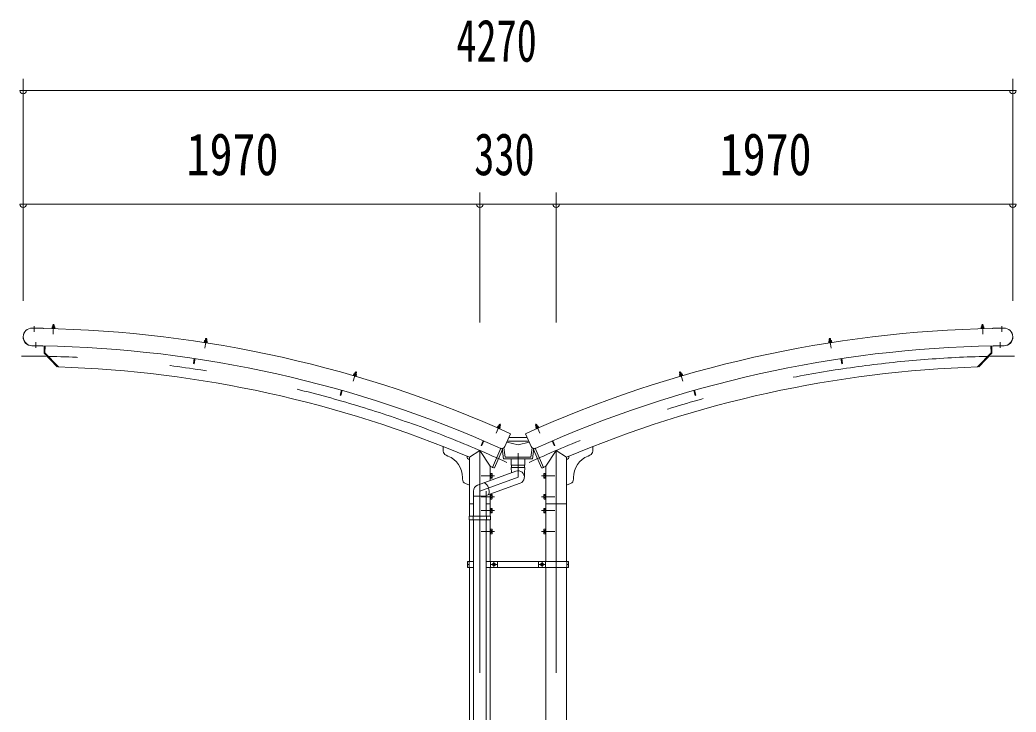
# Model space of a CAD drawing. Units: millimetres, scale not verified. Extents: x -31992 to 32005, y -14700 to 14700.
# Drawn here: x 6441 to 10739, y 4290 to 7278 of the extents above; entities that cross this region are included whole.
import ezdxf
from ezdxf.enums import TextEntityAlignment as Align

# ---------------------------------------------------------------- set-up
doc = ezdxf.new("R2010")
doc.units = ezdxf.units.MM
doc.header["$LTSCALE"] = 80
doc.linetypes.add('USER3', pattern=[24, 12, -5, 2, -5])
for name, color, linetype, lineweight in [('0-2_1-07BOLD', 7, 'Continuous', 18), ('0-3_1-27CENTER', 3, 'USER3', 18), ('0-4_1-47THIN', 4, 'Continuous', 18), ('0-5_1-57DIM', 3, 'Continuous', 18)]:
    doc.layers.add(name, color=color, linetype=linetype, lineweight=lineweight)
doc.styles.add('ＭＳ ゴシック', font='')
doc.styles.get('ＭＳ ゴシック').set_extended_font_data('MS Gothic')

msp = doc.modelspace()

# ---------------------------------------------------------------- linework, layer by layer
at = {"layer": '0-2_1-07BOLD'}
for p, q in [((6494, 5947.11), (6540.69, 5946.17)), ((6540.7, 5946.68), (6494.01, 5947.61)), ((6540.7, 5946.68), (6540.68, 5945.56)), ((6579.5, 5947.82), (6579.46, 5946.32)), ((6579.46, 5946.32), (6591.96, 5945.98)), ((6579.94, 5946.31), (6579.89, 5944.71)), ((6580.99, 5952.78), (6590.78, 5952.52)), ((6582.98, 5952.23), (6582.86, 5947.73)), ((6582.89, 5952.73), (6583.1, 5960.88)), ((6584.13, 5961.85), (6583.1, 5960.88)), ((6589.1, 5960.72), (6583.1, 5960.88)), ((6588.13, 5961.75), (6584.13, 5961.85)), ((6589.1, 5960.72), (6588.13, 5961.75)), ((6588.76, 5952.07), (6588.63, 5947.58)), ((6588.88, 5952.57), (6589.1, 5960.72)), ((6590.78, 5952.52), (6591.64, 5951.99)), ((6591.48, 5946), (6591.44, 5944.4)), ((6591.64, 5951.99), (6591.52, 5947.5)), ((10600.38, 5947.82), (10587.89, 5947.48)), ((10587.89, 5947.48), (10587.93, 5945.98)), ((10589.1, 5952.52), (10588.24, 5951.99)), ((10588.24, 5951.99), (10588.37, 5947.5)), ((10588.41, 5946), (10588.45, 5944.4)), ((10598.9, 5952.78), (10589.1, 5952.52)), ((10590.78, 5960.72), (10596.78, 5960.88)), ((10591, 5952.57), (10590.78, 5960.72)), ((10591.13, 5952.07), (10591.25, 5947.58)), ((10597, 5952.73), (10596.78, 5960.88)), ((10596.9, 5952.23), (10597.02, 5947.73)), ((10599.94, 5946.31), (10599.99, 5944.71)), ((10639.18, 5946.68), (10685.87, 5947.61)), ((10639.18, 5946.68), (10639.21, 5945.56)), ((10685.88, 5947.11), (10639.19, 5946.17)), ((7236.44, 5888.51), (7248.79, 5886.57)), ((7238.55, 5893.24), (7248.23, 5891.72)), ((7240.46, 5892.43), (7239.76, 5887.99)), ((7240.42, 5892.94), (7241.68, 5901)), ((7247.61, 5900.07), (7241.68, 5901)), ((7246.16, 5891.53), (7245.46, 5887.09)), ((7246.35, 5892.01), (7247.61, 5900.07)), ((7248.23, 5891.72), (7249.01, 5891.08)), ((7249.01, 5891.08), (7248.31, 5886.64)), ((9931.66, 5891.72), (9930.87, 5891.08)), ((9930.87, 5891.08), (9931.57, 5886.64)), ((9943.45, 5888.51), (9931.1, 5886.57)), ((9941.34, 5893.24), (9931.66, 5891.72)), ((9932.27, 5900.07), (9938.2, 5901)), ((9933.53, 5892.01), (9932.27, 5900.07)), ((9933.72, 5891.53), (9934.42, 5887.09)), ((9939.46, 5892.94), (9938.2, 5901)), ((9939.43, 5892.43), (9940.12, 5887.99)), ((6492.48, 5871.02), (6539.17, 5870.09)), ((6492.49, 5871.52), (6539.18, 5870.59)), ((6539.18, 5870.58), (6539.17, 5870.09)), ((6545.98, 5870.46), (6545.35, 5839.14)), ((6549.18, 5870.39), (6548.58, 5840.4)), ((7236.67, 5886.96), (7236.43, 5885.37)), ((7236.43, 5885.37), (7247.83, 5883.58)), ((7248.08, 5885.16), (7247.83, 5883.58)), ((7248.79, 5886.57), (7248.55, 5885.09)), ((9931.1, 5886.57), (9931.33, 5885.09)), ((9931.8, 5885.16), (9932.05, 5883.58)), ((9943.46, 5885.37), (9932.05, 5883.58)), ((9943.21, 5886.96), (9943.46, 5885.37)), ((10630.71, 5870.39), (10631.31, 5840.4)), ((10633.91, 5870.46), (10634.53, 5839.14)), ((10687.4, 5871.52), (10640.71, 5870.59)), ((10640.71, 5870.58), (10640.72, 5870.09)), ((10687.41, 5871.02), (10640.72, 5870.09)), ((6601.69, 5780.49), (6545.35, 5839.14)), ((6606.83, 5779.76), (6548.58, 5840.4)), ((7196.41, 5815.61), (7193.15, 5793.86)), ((9983.47, 5815.61), (9986.73, 5793.86)), ((10573.06, 5779.76), (10631.31, 5840.4)), ((10578.19, 5780.49), (10634.53, 5839.14)), ((6604, 5782.71), (6601.69, 5780.49)), ((10575.88, 5782.71), (10578.19, 5780.49)), ((7880.31, 5745.27), (7879.88, 5743.84)), ((7879.88, 5743.84), (7891.88, 5740.32)), ((7880.34, 5743.7), (7879.89, 5742.16)), ((7879.89, 5742.16), (7890.97, 5738.92)), ((7883, 5749.69), (7892.41, 5746.94)), ((7884.79, 5748.64), (7883.53, 5744.33)), ((7884.83, 5749.16), (7887.11, 5756.98)), ((7888.36, 5757.66), (7887.11, 5756.98)), ((7892.87, 5755.29), (7887.11, 5756.98)), ((7892.19, 5756.54), (7888.36, 5757.66)), ((7890.34, 5747.02), (7889.07, 5742.71)), ((7890.58, 5747.47), (7892.87, 5755.29)), ((7891.43, 5740.46), (7890.97, 5738.92)), ((7893.1, 5746.21), (7891.85, 5741.9)), ((7892.87, 5755.29), (7892.19, 5756.54)), ((7892.41, 5746.94), (7893.1, 5746.21)), ((9287.01, 5755.29), (9292.77, 5756.98)), ((9287.01, 5755.29), (9287.69, 5756.54)), ((9289.3, 5747.47), (9287.01, 5755.29)), ((9299.58, 5745.27), (9287.58, 5741.76)), ((9287.58, 5741.76), (9288, 5740.32)), ((9300, 5743.84), (9288, 5740.32)), ((9288.46, 5740.46), (9288.91, 5738.92)), ((9300, 5742.16), (9288.91, 5738.92)), ((9289.55, 5747.02), (9290.81, 5742.71)), ((9295.06, 5749.16), (9292.77, 5756.98)), ((9295.09, 5748.64), (9296.35, 5744.33)), ((9296.88, 5749.69), (9297.86, 5749.45)), ((9297.86, 5749.45), (9299.12, 5745.14)), ((9299.54, 5743.7), (9300, 5742.16)), ((9299.58, 5745.27), (9300, 5743.84)), ((7831.24, 5678.13), (7825.22, 5656.97)), ((9348.64, 5678.13), (9354.67, 5656.97)), ((9351.71, 5679), (9357.75, 5657.85)), ((9357.75, 5657.85), (9354.67, 5656.97)), ((8500.43, 5520.49), (8511.88, 5515.47)), ((8505.32, 5523.25), (8503.51, 5519.14)), ((8503.67, 5524.53), (8512.65, 5520.59)), ((8505.41, 5523.76), (8508.69, 5531.23)), ((8514.19, 5528.82), (8508.69, 5531.23)), ((8510.6, 5520.94), (8508.8, 5516.82)), ((8510.84, 5514.29), (8510.2, 5512.82)), ((8511.88, 5515.47), (8511.28, 5514.1)), ((8513.25, 5519.78), (8511.44, 5515.66)), ((8512.65, 5520.59), (8513.25, 5519.78)), ((8665.7, 5528.82), (8671.2, 5531.23)), ((8667.23, 5520.59), (8666.64, 5519.78)), ((8666.64, 5519.78), (8668.45, 5515.66)), ((8676.21, 5524.53), (8667.23, 5520.59)), ((8680.06, 5519.12), (8668.61, 5514.1)), ((8669.05, 5514.29), (8669.69, 5512.82)), ((8669.28, 5520.94), (8671.09, 5516.82)), ((8674.47, 5523.76), (8671.2, 5531.23)), ((8674.57, 5523.25), (8676.37, 5519.14)), ((8679.45, 5520.49), (8680.06, 5519.12)), ((8440.21, 5461.47), (8431.51, 5441.26)), ((8443.15, 5460.21), (8434.45, 5440)), ((8557.88, 5491.55), (8533.15, 5436.86)), ((8543.52, 5459.79), (8636.36, 5459.79)), ((8550.3, 5474.79), (8629.58, 5474.79)), ((8622, 5491.55), (8646.73, 5436.86)), ((8736.73, 5460.21), (8745.43, 5440)), ((8739.67, 5461.47), (8748.37, 5441.26)), ((8267.48, 5435.77), (8380.39, 5390.12)), ((8267.48, 5435.77), (8267.48, 5416.9)), ((8424.94, 5419.54), (8380.39, 5390.12)), ((8469.5, 5351.36), (8424.94, 5419.54)), ((8431.51, 5441.26), (8434.45, 5440)), ((8515.96, 5428.66), (8480.38, 5345.99)), ((8522.52, 5423.66), (8488.52, 5344.66)), ((8515.96, 5428.66), (8521.48, 5426.29)), ((8527.93, 5382.49), (8521.82, 5428.22)), ((8534.32, 5389.79), (8528.78, 5431.27)), ((8541.2, 5454.67), (8589.94, 5443.4)), ((8638.68, 5454.67), (8589.94, 5443.4)), ((8645.57, 5389.79), (8651.1, 5431.27)), ((8657.36, 5423.66), (8691.36, 5344.66)), ((8663.92, 5428.66), (8658.41, 5426.29)), ((8710.39, 5351.36), (8754.94, 5419.54)), ((8748.37, 5441.26), (8745.43, 5440)), ((8754.94, 5419.54), (8799.49, 5390.12)), ((8912.4, 5435.78), (8799.49, 5390.12)), ((8912.4, 5435.78), (8912.4, 5416.91)), ((8279.99, 5398.36), (8287.87, 5395.16)), ((8380.39, 5390.12), (8380.39, 5135.54)), ((8534.32, 5389.79), (8645.57, 5389.79)), ((8619.94, 5382.49), (8619.94, 5355.49)), ((8799.49, 5390.12), (8799.49, 4940.54)), ((8899.9, 5398.36), (8892.01, 5395.16)), ((8415.54, 5269.89), (8580.54, 5329.96)), ((8469.5, 5351.36), (8469.5, 5289.54)), ((8480.38, 5345.99), (8485.89, 5343.62)), ((8560.44, 5345.37), (8619.44, 5345.37)), ((8560.44, 5345.37), (8562.44, 5323.37)), ((8562.44, 5355.49), (8562.44, 5345.37)), ((8617.44, 5355.49), (8617.44, 5345.37)), ((8710.39, 5351.36), (8710.39, 4940.54)), ((8350.39, 5302.45), (8350.39, 5295.74)), ((8471.49, 5320.04), (8469.5, 5320.04)), ((8471.49, 5299.04), (8469.5, 5299.04)), ((8471.49, 5320.04), (8471.49, 5299.04)), ((8477.59, 5319.35), (8471.49, 5319.35)), ((8477.59, 5314.45), (8471.49, 5314.45)), ((8477.59, 5304.63), (8471.49, 5304.63)), ((8478.49, 5317.79), (8477.59, 5319.35)), ((8701.39, 5317.79), (8701.39, 5301.29)), ((8701.39, 5301.29), (8702.29, 5299.73)), ((8702.29, 5314.45), (8708.39, 5314.45)), ((8702.29, 5304.63), (8708.39, 5304.63)), ((8702.29, 5299.73), (8708.39, 5299.73)), ((8708.39, 5320.04), (8710.39, 5320.04)), ((8829.49, 5302.45), (8829.49, 5295.74)), ((8362.9, 5277.19), (8380.39, 5270.12)), ((8397.44, 5135.54), (8397.44, 5244.05)), ((8452.44, 5224.81), (8599.35, 5278.27)), ((8452.44, 5244.05), (8452.44, 5135.54)), ((8816.99, 5277.19), (8799.49, 5270.12)), ((8397.43, 5221.6), (8452.44, 5221.6)), ((8469.5, 5231.02), (8469.5, 5135.54)), ((8471.49, 5230.04), (8469.5, 5230.04)), ((8471.49, 5209.04), (8469.5, 5209.04)), ((8471.49, 5230.04), (8471.49, 5209.04)), ((8477.59, 5229.35), (8471.49, 5229.35)), ((8477.59, 5224.45), (8471.49, 5224.45)), ((8477.59, 5214.64), (8471.49, 5214.64)), ((8478.49, 5227.79), (8477.59, 5229.35)), ((8701.39, 5227.79), (8701.39, 5211.29)), ((8701.39, 5211.29), (8702.29, 5209.72)), ((8702.29, 5224.45), (8708.39, 5224.45)), ((8702.29, 5214.64), (8708.39, 5214.64)), ((8702.29, 5209.72), (8708.39, 5209.72)), ((8708.39, 5230.04), (8710.39, 5230.04)), ((8380.39, 5189.54), (8397.44, 5189.54)), ((8452.44, 5189.54), (8469.5, 5189.54)), ((8477.59, 5169.36), (8471.49, 5169.36)), ((8477.59, 5164.45), (8471.49, 5164.45)), ((8478.49, 5167.79), (8477.59, 5169.36)), ((8478.49, 5151.29), (8478.49, 5167.79)), ((8702.29, 5164.45), (8708.39, 5164.45)), ((8708.39, 5170.04), (8710.39, 5170.04)), ((8708.39, 5149.04), (8708.39, 5170.04)), ((8799.49, 5189.54), (8710.39, 5189.54)), ((8378.79, 5135.54), (8469.5, 5135.54)), ((8380.39, 5119.54), (8380.39, 4940.54)), ((8395.84, 5135.54), (8395.84, 5119.54)), ((8397.44, 5119.54), (8397.44, 3335.54)), ((8452.45, 3335.54), (8452.45, 5119.54)), ((8454.03, 5135.54), (8454.03, 5119.54)), ((8471.49, 5149.04), (8469.5, 5149.04)), ((8469.5, 4940.54), (8469.5, 5119.54)), ((8471.09, 5135.54), (8471.09, 5119.54)), ((8477.59, 5154.63), (8471.49, 5154.63)), ((8701.39, 5151.29), (8702.29, 5149.72)), ((8702.29, 5154.63), (8708.39, 5154.63)), ((8702.29, 5149.72), (8708.39, 5149.72)), ((8708.39, 5149.04), (8710.39, 5149.04)), ((8471.49, 5080.04), (8469.5, 5080.04)), ((8471.49, 5059.04), (8471.49, 5080.04)), ((8477.59, 5074.45), (8471.49, 5074.45)), ((8702.29, 5074.45), (8708.39, 5074.45)), ((8708.39, 5080.04), (8710.39, 5080.04)), ((8708.39, 5059.04), (8708.39, 5080.04)), ((8471.49, 5059.04), (8469.5, 5059.04)), ((8477.59, 5064.63), (8471.49, 5064.63)), ((8477.59, 5059.73), (8471.49, 5059.73)), ((8478.49, 5061.29), (8477.59, 5059.73)), ((8701.39, 5061.29), (8702.29, 5059.73)), ((8702.29, 5064.63), (8708.39, 5064.63)), ((8702.29, 5059.73), (8708.39, 5059.73)), ((8708.39, 5059.04), (8710.39, 5059.04)), ((8372.69, 4940.54), (8397.44, 4940.54)), ((8372.69, 4927.54), (8378.79, 4927.54)), ((8378.79, 4940.54), (8378.79, 4914.54)), ((8380.39, 4914.54), (8380.39, 3335.54)), ((8807.19, 4940.54), (8452.45, 4940.54)), ((8807.19, 4914.54), (8452.45, 4914.54)), ((8469.5, 3335.54), (8469.5, 4914.54)), ((8471.09, 4940.54), (8471.09, 4914.54)), ((8480.97, 4930.43), (8480.97, 4924.65)), ((8480.97, 4924.65), (8485.97, 4921.77)), ((8485.97, 4921.77), (8490.97, 4924.65)), ((8501.09, 4940.54), (8501.09, 4914.54)), ((8678.79, 4940.54), (8678.79, 4914.54)), ((8693.91, 4933.31), (8688.92, 4930.43)), ((8688.92, 4930.43), (8688.92, 4924.65)), ((8698.92, 4930.43), (8693.91, 4933.31)), ((8708.79, 4940.54), (8708.79, 4914.54)), ((8710.39, 4914.54), (8710.39, 3156.94)), ((8799.49, 4914.54), (8799.49, 3156.5)), ((8801.09, 4940.54), (8801.09, 4914.54)), ((8807.19, 4927.54), (8801.09, 4927.54)), ((8807.19, 4940.54), (8807.19, 4914.54))]:
    msp.add_line(p, q, dxfattribs=at)
for points in [[(6579.5, 5947.82), (6592, 5947.48), (6591.96, 5945.98)], [(6580.99, 5952.78), (6580.1, 5952.3), (6579.98, 5947.81)], [(10600.38, 5947.82), (10600.42, 5946.32), (10587.93, 5945.98)], [(10590.78, 5960.72), (10591.76, 5961.75), (10595.76, 5961.85), (10596.78, 5960.88)], [(10598.9, 5952.78), (10599.78, 5952.3), (10599.9, 5947.81)], [(7236.44, 5888.51), (7236.2, 5887.03), (7248.55, 5885.09)], [(7238.55, 5893.24), (7237.61, 5892.88), (7236.91, 5888.43)], [(7247.61, 5900.07), (7246.78, 5901.21), (7242.83, 5901.83), (7241.68, 5901)], [(9943.45, 5888.51), (9943.68, 5887.03), (9931.33, 5885.09)], [(9932.27, 5900.07), (9933.1, 5901.21), (9937.05, 5901.83), (9938.2, 5901)], [(9941.34, 5893.24), (9942.28, 5892.88), (9942.97, 5888.43)], [(7193.25, 5816.09), (7189.98, 5794.33), (7193.15, 5793.86)], [(9986.64, 5816.09), (9989.9, 5794.33), (9986.73, 5793.86)], [(7880.31, 5745.27), (7892.3, 5741.76), (7891.88, 5740.32)], [(7883, 5749.69), (7882.02, 5749.45), (7880.76, 5745.14)], [(9296.88, 5749.69), (9287.48, 5746.94), (9286.78, 5746.21), (9288.04, 5741.9)], [(9287.69, 5756.54), (9291.53, 5757.66), (9292.77, 5756.98)], [(7828.17, 5679), (7822.14, 5657.85), (7825.22, 5656.97)], [(8500.26, 5518.93), (8499.62, 5517.46), (8510.2, 5512.82)], [(8500.43, 5520.49), (8499.83, 5519.12), (8511.28, 5514.1)], [(8503.67, 5524.53), (8502.67, 5524.42), (8500.86, 5520.3)], [(8510.91, 5521.35), (8514.19, 5528.82), (8513.67, 5530.14), (8510.01, 5531.74), (8508.69, 5531.23)], [(8668.98, 5521.35), (8665.7, 5528.82), (8666.21, 5530.14), (8669.88, 5531.74), (8671.2, 5531.23)], [(8679.45, 5520.49), (8668.01, 5515.47), (8668.61, 5514.1)], [(8679.62, 5518.93), (8680.26, 5517.46), (8669.69, 5512.82)], [(8676.21, 5524.53), (8677.21, 5524.42), (8679.02, 5520.3)], [(8527.93, 5382.49), (8651.96, 5382.49), (8658.06, 5428.22)], [(8663.92, 5428.66), (8699.5, 5345.99), (8693.99, 5343.62)], [(8559.94, 5382.49), (8559.94, 5355.49), (8619.94, 5355.49)], [(8617.44, 5304.12), (8617.44, 5323.38), (8619.44, 5345.37)], [(8478.49, 5317.79), (8478.49, 5301.29), (8477.59, 5299.73), (8471.49, 5299.73)], [(8701.39, 5317.79), (8702.29, 5319.35), (8708.39, 5319.35)], [(8708.39, 5320.04), (8708.39, 5299.04), (8710.39, 5299.04)], [(8478.49, 5227.79), (8478.49, 5211.29), (8477.59, 5209.72), (8471.49, 5209.72)], [(8701.39, 5227.79), (8702.29, 5229.35), (8708.39, 5229.35)], [(8708.39, 5230.04), (8708.39, 5209.04), (8710.39, 5209.04)], [(8471.49, 5149.04), (8471.49, 5170.04), (8469.5, 5170.04)], [(8701.39, 5151.29), (8701.39, 5167.79), (8702.29, 5169.36), (8708.39, 5169.36)], [(8378.79, 5135.54), (8378.79, 5119.54), (8471.09, 5119.54)], [(8478.49, 5151.29), (8477.59, 5149.72), (8471.49, 5149.72)], [(8478.49, 5061.29), (8478.49, 5077.79), (8477.59, 5079.36), (8471.49, 5079.36)], [(8701.39, 5061.29), (8701.39, 5077.79), (8702.29, 5079.36), (8708.39, 5079.36)], [(8372.69, 4940.54), (8372.69, 4914.54), (8397.44, 4914.54)], [(8480.97, 4930.43), (8485.97, 4933.31), (8490.97, 4930.43), (8490.97, 4924.65)], [(8698.92, 4930.43), (8698.92, 4924.65), (8693.91, 4921.77), (8688.92, 4924.65)]]:
    msp.add_lwpolyline(points, dxfattribs=at)
for centre, radius in [((8485.97, 4927.54), 6.25), ((8485.97, 4927.54), 4.9), ((8693.91, 4927.54), 6.25), ((8693.91, 4927.54), 4.9)]:
    msp.add_circle(centre, radius, dxfattribs=at)
for centre, radius, start, end in [((6493.24, 5909.32), 38.3, 88.854, 268.854), ((6493.24, 5909.32), 37.8, 88.854, 268.854), ((6448.29, 826.85), 5119.55, 65.66528, 88.9659), ((6581.49, 5950.45), 2.32, 49.93085, 88.46228), ((6585.65, 5944.15), 8.51, 68.63316, 108.29361), ((6590.15, 5950.22), 2.32, 88.46228, 127.00851), ((10731.6, 826.85), 5119.55, 91.0341, 114.33472), ((10589.73, 5950.22), 2.32, 52.99149, 91.53772), ((10594.23, 5944.15), 8.51, 71.70639, 111.36684), ((10598.39, 5950.45), 2.32, 91.53772, 130.06915), ((10686.64, 5909.32), 38.3, 271.146, 91.146), ((10686.64, 5909.32), 37.8, 271.146, 91.146), ((7238.75, 5890.86), 2.32, 42.54817, 81.07961), ((7242.07, 5884.07), 8.51, 61.25049, 100.91093), ((7247.31, 5889.52), 2.32, 81.07961, 119.62584), ((9932.58, 5889.52), 2.32, 60.37416, 98.92039), ((9937.82, 5884.07), 8.51, 79.08907, 118.74951), ((9941.13, 5890.86), 2.32, 98.92039, 137.45183), ((6448.29, 826.85), 5044.55, 65.80466, 88.96758), ((10731.6, 826.85), 5044.55, 91.03242, 114.19534), ((6448.29, 826.85), 4955.45, 67.05199, 88.16658), ((10731.6, 826.85), 4955.45, 91.83342, 112.94801), ((7882.9, 5747.31), 2.32, 35.1655, 73.69695), ((7885.32, 5740.15), 8.51, 53.86781, 93.52827), ((7891.21, 5744.88), 2.32, 73.69695, 112.24318), ((9288.67, 5744.88), 2.32, 67.75682, 106.30305), ((9294.57, 5740.15), 8.51, 86.47173, 126.13219), ((9296.98, 5747.31), 2.32, 106.30305, 144.8345), ((8503.26, 5522.18), 2.32, 27.78282, 66.31427), ((8504.74, 5514.77), 8.51, 46.48515, 86.1456), ((8511.2, 5518.7), 2.32, 66.31427, 104.8605), ((8668.69, 5518.7), 2.32, 75.1395, 113.68573), ((8675.14, 5514.77), 8.51, 93.8544, 133.51485), ((8676.62, 5522.18), 2.32, 113.68573, 152.21718), ((8287.48, 5416.9), 20, 180, 247.98738), ((8519.48, 5443.04), 15, 245.66849, 335.66833), ((8520.68, 5424.45), 2, 336.71333, 66.71333), ((8660.4, 5443.04), 15, 204.33167, 294.33151), ((8659.2, 5424.45), 2, 113.28667, 203.28667), ((8892.4, 5416.91), 20, 292.01262, 0), ((8250.39, 5302.45), 100, 0, 67.98738), ((8380.39, 5390.12), 10, 157.98738, 270), ((8799.49, 5390.12), 10, 270, 22.01262), ((8929.49, 5302.45), 100, 112.01262, 180), ((6448.29, 826.85), 4955.45, 65.78831, 65.92853), ((8486.68, 5345.46), 2, 246.71333, 336.71333), ((8589.94, 5304.12), 27.5, 289.99896, 110.00061), ((8693.2, 5345.46), 2, 203.28667, 293.28667), ((10731.6, 826.85), 4955.45, 114.07147, 114.21169), ((8370.39, 5295.74), 20, 180, 247.98738), ((8474.71, 5316.9), 3.78, 319.57169, 0), ((8464.71, 5309.54), 13.78, 339.1357, 20.8643), ((8474.71, 5302.18), 3.78, 0, 40.43115), ((8705.17, 5316.9), 3.78, 180, 220.42831), ((8715.17, 5309.54), 13.78, 159.1357, 200.8643), ((8705.17, 5302.18), 3.78, 139.56885, 180), ((8809.49, 5295.74), 20, 292.01262, 0), ((8424.94, 5244.05), 27.5, 110.0018, 180), ((8421.14, 5242.67), 44.27, 341.60916, 58.39587), ((8474.71, 5226.9), 3.78, 319.57169, 0), ((8464.71, 5219.54), 13.78, 339.1357, 20.8643), ((8474.71, 5212.18), 3.78, 0, 40.43115), ((8705.17, 5226.9), 3.78, 180, 220.42831), ((8715.17, 5219.54), 13.78, 159.1357, 200.8643), ((8705.17, 5212.18), 3.78, 139.56885, 180), ((8474.71, 5166.9), 3.78, 319.56883, 0), ((8464.71, 5159.54), 13.78, 339.13568, 20.86429), ((8705.17, 5166.9), 3.78, 180, 220.43117), ((8715.17, 5159.54), 13.78, 159.13571, 200.86432), ((8474.71, 5152.18), 3.78, 0, 40.4283), ((8705.17, 5152.18), 3.78, 139.5717, 180), ((8474.71, 5076.9), 3.78, 319.56883, 0), ((8464.71, 5069.54), 13.78, 339.13568, 20.86429), ((8705.17, 5076.9), 3.78, 180, 220.43117), ((8715.17, 5069.54), 13.78, 159.13571, 200.86432), ((8474.71, 5062.18), 3.78, 0, 40.4283), ((8705.17, 5062.18), 3.78, 139.5717, 180)]:
    msp.add_arc(centre, radius, start, end, dxfattribs=at)
at = {"layer": '0-3_1-27CENTER'}
for p, q in [((6502.88, 5956.03), (6502.38, 5931.04)), ((6586.2, 5964.55), (6585.03, 5921.04)), ((10593.68, 5964.55), (10594.85, 5921.04)), ((10677.01, 5956.03), (10677.51, 5931.04)), ((7245.23, 5904.23), (7238.49, 5861.24)), ((9934.65, 5904.23), (9941.4, 5861.24)), ((6509, 5862.09), (6509.5, 5887.08)), ((10670.88, 5862.09), (10670.38, 5887.08)), ((7891.05, 5759.74), (7878.83, 5717.96)), ((9288.84, 5759.74), (9301.05, 5717.96)), ((8512.94, 5533.46), (8495.46, 5493.6)), ((8666.94, 5533.46), (8684.43, 5493.6)), ((8424.94, 5419.54), (8424.94, 2998.86)), ((8754.94, 5419.54), (8754.94, 2998.86)), ((8589.94, 5408.09), (8589.94, 5304.11)), ((8424.94, 5244.05), (8589.94, 5304.11)), ((8488.49, 5309.54), (8431.49, 5309.54)), ((8691.39, 5309.54), (8748.39, 5309.54)), ((8488.49, 5219.54), (8431.49, 5219.54)), ((8691.39, 5219.54), (8748.39, 5219.54)), ((8488.49, 5159.54), (8431.49, 5159.54)), ((8691.39, 5159.54), (8748.39, 5159.54)), ((8488.49, 5069.54), (8431.49, 5069.54)), ((8691.39, 5069.54), (8748.39, 5069.54)), ((8473.47, 4927.54), (8498.47, 4927.54)), ((8485.97, 4940.04), (8485.97, 4915.04)), ((8706.42, 4927.54), (8681.41, 4927.54)), ((8693.91, 4940.04), (8693.91, 4915.04))]:
    msp.add_line(p, q, dxfattribs=at)
for centre, start, end in [((6448.29, 826.85), 65.24121, 90), ((10731.6, 826.85), 90, 114.75879)]:
    msp.add_arc(centre, 5000, start, end, dxfattribs=at)
at = {"layer": '0-4_1-47THIN'}
for p, q in [((6583.68, 5952.71), (6583.93, 5961.66)), ((6588.08, 5952.59), (6588.33, 5961.53)), ((10591.8, 5952.59), (10591.56, 5961.53)), ((10596.2, 5952.71), (10595.96, 5961.66)), ((7241.21, 5892.82), (7242.6, 5901.66)), ((7245.56, 5892.14), (7246.95, 5900.98)), ((9934.33, 5892.14), (9932.94, 5900.98)), ((9938.67, 5892.82), (9937.28, 5901.66)), ((7885.6, 5748.94), (7888.11, 5757.53)), ((7889.82, 5747.7), (7892.33, 5756.29)), ((9290.06, 5747.7), (9287.55, 5756.29)), ((9294.29, 5748.94), (9291.78, 5757.53)), ((8506.15, 5523.44), (8509.74, 5531.64)), ((8510.18, 5521.67), (8513.77, 5529.87)), ((8669.71, 5521.67), (8666.12, 5529.87)), ((8673.74, 5523.44), (8670.14, 5531.64))]:
    msp.add_line(p, q, dxfattribs=at)
at = {"layer": '0-5_1-57DIM'}
for p, q in [((6454.94, 6064.7), (6454.94, 7022.54)), ((10724.94, 6064.7), (10724.94, 7022.54)), ((6468.94, 6972.54), (6440.94, 6972.54)), ((6454.94, 6972.54), (10724.94, 6972.54)), ((10738.94, 6972.54), (10710.94, 6972.54)), ((8424.94, 5971.54), (8424.94, 6532.54)), ((8754.94, 5971.54), (8754.94, 6532.54)), ((6468.94, 6482.54), (6440.94, 6482.54)), ((6454.94, 6482.54), (10724.94, 6482.54)), ((8438.94, 6482.54), (8410.94, 6482.54)), ((8768.94, 6482.54), (8740.94, 6482.54)), ((10738.94, 6482.54), (10710.94, 6482.54))]:
    msp.add_line(p, q, dxfattribs=at)
for centre in [(6454.94, 6972.54), (10724.94, 6972.54), (6454.94, 6482.54), (8424.94, 6482.54), (8754.94, 6482.54), (10724.94, 6482.54)]:
    msp.add_arc(centre, 14, 180, 0, dxfattribs=at)

# ---------------------------------------------------------------- texts
at = {"layer": '0-5_1-57DIM', "color": 7, "style": 'ＭＳ ゴシック'}
for s, width, p in [('4270', 0.7, (8323.87, 7042.54)), ('1970', 0.8, (7159.67, 6552.54)), ('330', 0.7, (8401.18, 6552.54)), ('1970', 0.8, (9459.67, 6552.54))]:
    msp.add_text(s, height=182.3, dxfattribs=dict(at, width=width)).set_placement(p, align=Align.BOTTOM_LEFT)

doc.saveas('drawing.dxf')
